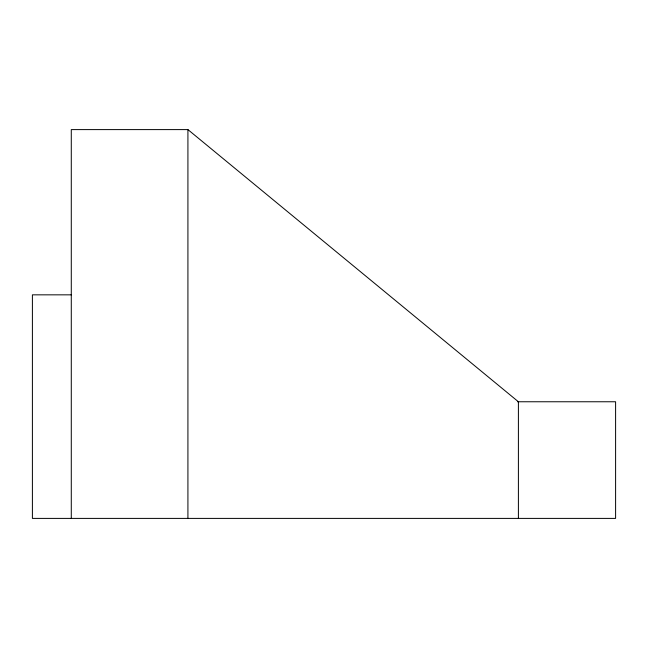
<?xml version="1.0" encoding="UTF-8"?>
<svg xmlns="http://www.w3.org/2000/svg" width="648" height="648" viewBox="0 0 648 648"><rect width="100%" height="100%" fill="white"/><g stroke="black" fill="none" stroke-linecap="round" stroke-linejoin="round"><path stroke-width="0.97" d="M518.4 518.4L518.4 401.76L187.92 129.6L71.28 129.6L71.28 518.4M71.28 294.84L32.4 294.84L32.4 518.4L615.6 518.4L615.6 401.76L517.469 401.76M187.92 129.6L187.92 518.4"/></g></svg>
